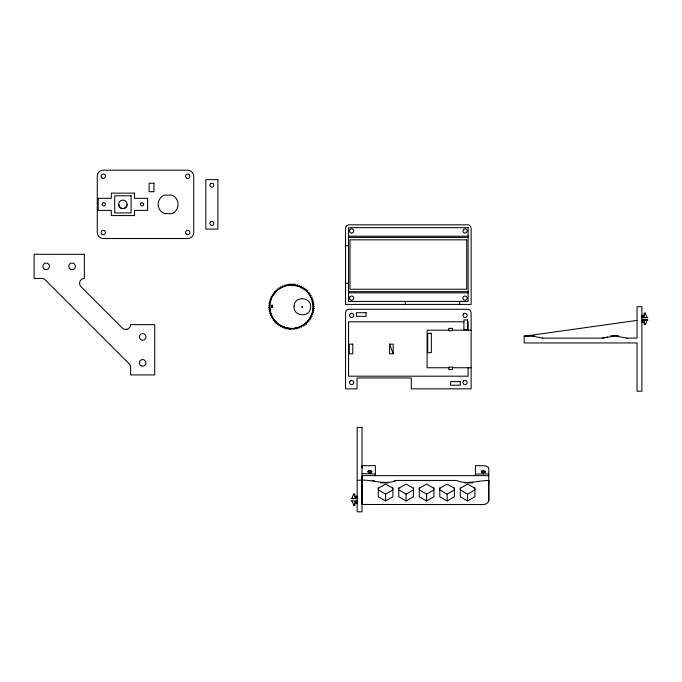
<?xml version="1.0" encoding="UTF-8"?>
<svg xmlns="http://www.w3.org/2000/svg" width="682" height="682" viewBox="0 0 682 682"><rect width="100%" height="100%" fill="white"/><g stroke="black" fill="none" stroke-linecap="round" stroke-linejoin="round"><path stroke-width="1.02" d="M357.172 480.469C370.471 478.406 383.719 485.797 396.788 480.46L456.454 480.46C467.093 484.928 478.022 480.452 488.781 480.46L488.781 501.074L487.621 502.822L485.661 504.126L483.35 504.586L361.997 504.467L361.997 475.635L488.781 475.635M269.757 306.678L268.682 305.775L269.799 305.272L269.867 304.504L268.853 303.822L269.97 303.686M362.006 467.886L362.023 465.687L375.347 465.627L375.347 475.635M488.755 483.291L488.781 480.46M301.435 326.039L301.418 327.266L300.447 326.516M294.53 328.247C303.874 327.437 313.925 317.258 313.174 306.525M280.677 325.595L280.634 326.814L281.632 326.115M282.331 287.054L282.399 285.835L283.337 286.619M302.135 306.994L302.032 306.857M313.132 308.076L314.172 308.716L313.038 309.168L313.089 308.707L313.029 309.227M271.624 297.932L270.004 303.464L269.876 309.074M284.062 286.346L284.232 285.136L285.102 285.997M297.983 327.462L297.753 328.664L296.593 327.846M312.765 310.932L313.925 310.66L312.936 309.935M277.608 323.464L277.361 324.666L278.461 324.146L279.108 324.606L278.947 325.808L280.004 325.195M285.843 285.784L286.116 284.59L287.207 285.46L281.819 287.301M270.302 301.913L269.194 301.887L270.14 302.655M312.347 312.688L312.561 311.887M306.022 290.651L306.32 289.466L305.195 289.935L298.963 286.38L291.086 285.05M127.15 204.353A4.254 4.254 0 0 1 120.765 208.036A4.254 4.254 0 0 1 120.765 200.67A4.254 4.254 0 0 1 127.15 204.353L126.579 206.484L125.019 208.036L122.896 208.607L120.765 208.036L119.214 206.484L118.642 204.353M296.176 327.948L295.852 329.125L295.101 328.153M312.33 312.757L312.467 312.254M276.219 322.211L275.869 323.387L277.02 322.961L278.614 324.257M351.938 498.559L357.172 498.559L351.145 498.559L351.938 498.559L353.557 493.794M647.073 320.046L641.873 320.02L647.9 320.02L647.073 320.046L645.487 324.785M287.668 285.374L288.043 284.215L288.75 285.212M351.972 498.533L352.108 498.099M307.36 291.964L307.752 290.805L306.593 291.18L305.195 289.935M311.785 314.402L311.938 313.976L311.759 314.47M271.274 298.759L270.353 298.145L271.572 298.051M290.609 285.059L289.995 284.002L289.518 285.127L288.094 285.306M289.995 284.002L289.509 285.127L291.316 285.042L291.956 283.959L292.288 285.059M311.299 315.578L312.185 316.269L310.958 316.303M313.174 306.755L311.785 299.108L308.554 293.371L309.065 292.271L307.642 292.28M302.254 306.457L302.211 307.036M311.077 316.056L311.265 315.647L311.043 316.124M293.251 328.392L293.908 329.423L294.334 328.272L292.51 328.443L291.956 329.542L291.385 328.468L284.812 327.42L278.921 324.479M272.007 297.113L277.037 290.523L275.869 290.123L276.005 291.512M310.242 317.65L310.463 317.258L310.199 317.718M289.995 329.5L289.518 328.374L289.995 329.5L290.933 328.46M272.774 317.812L272.144 318.852L273.363 318.733M309.892 318.23L311.29 318.008L310.608 316.994M293.251 285.119L293.908 284.087L294.334 285.229L293.908 284.087M273.525 294.522L272.144 294.658L272.774 295.698M310.608 296.517L311.29 295.494L310.063 295.562M309.27 319.176L309.526 318.801L309.227 319.236M288.75 328.298L288.043 329.295L287.727 328.144M308.878 319.722L310.242 319.67L309.654 318.605M271.896 316.158L271.172 317.147L272.399 317.139M295.101 285.349L295.852 284.385L295.86 285.494M308.69 319.96L308.324 320.429M311.418 298.196L312.185 297.241L311.111 297.514M308.128 320.668L308.554 320.139L309.065 321.239L307.872 320.966M368.357 470.972L367.717 471.739L369.891 472.822L372.065 471.739L369.891 470.648L368.357 470.972L368.357 472.797M481.765 470.972L481.125 471.739L483.299 472.822L485.473 471.739L483.299 470.648L481.765 470.972L481.765 472.797M286.909 327.982L286.116 328.912L285.843 327.727M302.015 306.772L302.382 307.045M271.163 314.445L270.353 315.365L271.445 315.169M296.926 285.741L297.753 284.846L297.608 285.937M312.075 299.944L312.919 299.057L311.81 299.176M306.278 322.629L306.32 324.044L305.195 323.566L305.545 323.277L305.144 323.618M298.716 286.295L299.62 285.468L299.739 286.679M269.85 308.852L270.14 310.856L269.194 311.623L270.379 311.921M278.256 289.526L277.361 288.844L277.327 290.276L282.024 287.199M312.936 303.575L313.925 302.851L312.748 302.501M303.754 324.649L304.786 325.254L304.59 324.044M269.867 309.006L268.853 309.688L270.012 310.088L270.404 312.032M302.109 287.838L303.14 287.173L303.32 288.571M302.62 325.382L302.169 325.646L302.936 325.178M313.132 305.434L314.172 304.794L313.038 304.343M378.271 488.303L385.586 484.084L392.892 488.303M392.892 487.809L392.892 496.743L385.586 500.963L385.586 494.143L392.892 489.923M398.774 488.303L406.088 484.084L413.403 488.303M398.774 487.809L398.774 496.743L406.088 500.963L406.088 494.143L413.403 489.923M419.285 488.303L426.591 484.084L433.905 488.303M406.088 500.963L413.403 496.743L413.403 487.809M433.905 487.809L433.905 496.743L426.591 500.963L426.591 494.143L433.905 489.923M439.788 488.303L447.102 484.084L454.417 488.303M454.417 487.809L454.417 496.743L447.102 500.963L447.102 494.143L454.417 489.923M460.29 488.303L467.605 484.084L474.919 488.303M474.919 487.809L474.919 496.743L467.605 500.963L467.605 494.143L474.919 489.923M268.682 307.735L269.799 308.23L268.682 307.735L269.757 307.139M303.703 288.818L304.786 288.256L304.786 289.611M313.166 307.301L314.257 306.755L313.166 306.209M300.634 326.439L301.035 326.243L300.566 326.465M298.963 327.13L299.739 326.823L299.62 328.042L298.716 327.215M313.038 309.151L314.172 308.716M298.895 327.155L299.389 326.968M297.684 327.556L297.182 327.701L298.043 327.445M602.257 338.119L615.002 336.013L627.014 338.119M603.306 337.922L604.977 337.547M312.305 312.825L313.507 312.578L312.586 311.768M394.077 480.878L396.123 480.46M295.494 328.085L295.937 327.999L295.425 328.102M606.639 337.164L607.457 337.01M274.454 320.25L273.252 320.472L273.797 319.372L274.096 319.781L271.717 315.783L270.217 311.231M287.795 285.357L288.315 285.272M270.899 299.79L269.688 299.986L270.575 300.839M524.194 336.576L524.654 336.175M126.042 329.491L126.843 329.38M524.432 336.209L637.048 320.378M309.031 294.002L310.242 293.831L309.483 294.65M527.919 335.715L530.221 335.391M311.708 314.598L312.919 314.445L312.075 313.567M291.385 328.468L292.51 328.443M647.099 317.607L641.873 317.607L647.9 317.607M351.145 500.963L357.172 500.963M348.57 236.211L468.116 236.211M348.57 237.421L468.116 237.421M345.552 245.75L348.57 245.75M345.552 283.32L348.57 283.32M348.57 291.649L468.116 291.649M348.57 292.859L468.116 292.859M644.277 313.754L645.487 313.754L647.073 317.59M641.873 315.314L644.277 315.314M641.873 316.644L644.277 316.644L644.277 312.842M641.873 320.992L644.277 320.992L644.277 324.785M463.896 321.759L348.57 321.759L348.57 376.183L468.116 376.183L468.116 367.76M467.52 321.759L468.116 321.759L468.116 330.182M641.873 322.313L644.277 322.313M644.277 323.882L645.487 323.882M448.816 330.182L427.111 330.182L427.111 367.76L448.816 367.76M452.439 330.182L471.134 330.182M526.282 335.706L534.177 335.706M610.714 335.706L618.608 335.706M542.42 338.119L602.479 338.119M626.86 338.119L637.048 338.119L637.048 306.755L641.873 306.755L641.873 391.187L637.048 391.187L637.048 342.944L524.194 342.944L524.194 336.175L531.986 336.081L542.582 338.119M389.584 344.146L393.199 344.146L393.199 353.796L389.584 353.796L389.584 344.146L393.199 353.796M452.439 367.76L471.134 367.76M375.347 473.981L362.006 473.615M475.431 473.981L488.755 473.981M380.428 482.873L388.322 482.873M464.868 482.873L472.762 482.873M353.557 494.689L354.759 494.689M354.759 496.257L357.172 496.257M357.172 497.587L354.759 497.587L354.759 493.794M357.172 501.935L354.759 501.935L354.759 505.729M354.759 503.256L357.172 503.256M351.972 500.989L353.557 504.825L354.759 504.825M272.399 296.372L271.172 296.363L271.896 297.343M372.525 480.46L374.35 480.793M274.454 293.26L273.252 293.038L273.797 294.13M312.305 300.685L313.507 300.933L312.663 302.058M285.963 327.761L286.764 327.948M285.894 327.735L286.397 327.872M274.496 291.521L274.948 292.663L274.496 291.521L275.681 291.845M284.735 327.394L284.232 328.374L284.062 327.164M306.593 322.322L307.752 322.697L307.36 321.546M282.57 326.559L283.328 326.883L282.399 327.675L282.331 326.448M305.204 323.566L306.32 324.044M282.501 326.525L282.979 326.738M300.702 287.105L301.418 286.244L301.768 287.651M280.958 325.757L281.351 325.97L280.89 325.715M460.29 489.923L467.605 494.143M467.605 500.963L460.29 496.743L460.29 487.809M439.788 489.923L447.102 494.143M447.102 500.963L439.788 496.743L439.788 487.809M419.285 489.923L426.591 494.143M426.591 500.963L419.285 496.743L419.285 487.809M398.774 489.923L406.088 494.143M378.271 489.923L385.586 494.143M385.586 500.963L378.271 496.743L378.271 487.809M280.004 288.307L278.947 287.693L279.091 288.912M302.109 325.672L303.14 326.328L303.055 325.109M281.632 287.395L280.634 286.696L280.677 287.915M278.435 324.12L277.958 323.754L278.316 324.035M277.497 323.379L273.823 319.415M306.55 291.137L308.554 293.371M275.903 321.895L274.496 321.981L274.701 320.549M271.248 314.683L271.419 315.101L271.223 314.607M270.822 313.481L269.688 313.515L270.481 312.322M270.66 312.978L270.797 313.405L270.643 312.902M270.2 311.154L270.311 311.665M269.919 309.449L269.978 309.901L269.91 309.381M645.487 312.842L645.487 313.754M488.781 501.074L488.755 467.622L485.661 465.883L475.431 465.627L475.431 475.635M484.834 470.972L484.834 472.797M483.299 470.648L483.299 473.393M459.677 301.401L459.677 304.411M405.398 301.401L405.398 304.411M371.426 470.972L371.426 472.797M369.891 470.648L369.891 473.393M353.557 504.825L353.557 505.729M84.346 254.301L84.346 278.427A4.825 4.825 0 0 0 80.936 286.662L122.359 328.085A4.825 4.825 0 0 0 130.594 324.675L154.72 324.675L154.72 374.921L130.594 374.921L130.594 367.266A4.825 4.825 0 0 0 129.188 363.856L45.165 279.833A4.825 4.825 0 0 0 41.755 278.427L34.1 278.427L34.1 254.301L84.346 254.301M271.879 306.346L271.888 307.429L271.93 305.263L271.879 306.346M272.169 306.15L272.169 307.352L272.246 304.956L272.169 306.15M294.053 306.167C292.791 316.789 310.327 318.042 310.583 307.343C311.845 296.721 294.317 295.468 294.053 306.167M97.722 173.901L97.262 176.212L97.262 232.502C97.33 235.742 100.058 238.461 103.297 238.53L187.729 238.53C190.969 238.461 193.697 235.742 193.756 232.502L193.756 176.212C193.697 172.972 190.969 170.244 187.729 170.176L103.297 170.176L100.987 170.636L99.026 171.941L97.722 173.901M346.243 226.151L345.552 228.274L345.552 304.411L471.134 304.411L471.134 228.274L470.444 226.151L468.636 224.838L348.059 224.838L346.243 226.151M346.243 310.583L345.552 312.714L345.552 388.851L357.018 388.851L357.018 377.99L411.297 377.99L411.297 388.851L471.134 388.851L471.134 312.714L470.444 310.583L468.636 309.27L348.059 309.27L346.243 310.583M102.581 203.159L102.087 204.353L102.581 205.546L103.775 206.041L104.968 205.546L105.463 204.353L104.968 203.159L103.775 202.665L102.581 203.159M140.816 203.159L140.322 204.353L140.816 205.546L142.009 206.041L143.211 205.546L143.706 204.353L143.211 203.159L142.009 202.665L140.816 203.159M210.406 183.782L209.8 185.24L210.406 186.689L211.855 187.286L213.304 186.689L213.901 185.24L213.304 183.782L211.855 183.185L210.406 183.782M210.406 222.025L209.8 223.474L210.406 224.924L211.855 225.52L213.304 224.924L213.901 223.474L213.304 222.025L211.855 221.42L210.406 222.025M350.105 229.425L349.465 230.959L350.105 232.494L351.639 233.133L353.174 232.494L353.813 230.959L353.174 229.425L351.639 228.794L350.105 229.425M350.105 296.576L349.465 298.111L350.105 299.645L351.639 300.285L353.174 299.645L353.813 298.111L353.174 296.576L351.639 295.937L350.105 296.576M350.105 313.865L349.465 315.399L350.105 316.934L351.639 317.565L353.174 316.934L353.813 315.399L353.174 313.865L351.639 313.226L350.105 313.865M350.105 381.008L349.465 382.542L350.105 384.085L351.639 384.716L353.174 384.085L353.813 382.542L353.174 381.008L351.639 380.377L350.105 381.008M463.513 229.425L462.882 230.959L463.513 232.494L465.047 233.133L466.582 232.494L467.221 230.959L466.582 229.425L465.047 228.794L463.513 229.425M463.513 296.576L462.882 298.111L463.513 299.645L465.047 300.285L466.582 299.645L467.221 298.111L466.582 296.576L465.047 295.937L463.513 296.576M463.513 313.865L462.882 315.399L463.513 316.934L465.047 317.565L466.582 316.934L467.221 315.399L466.582 313.865L465.047 313.226L463.513 313.865M463.513 381.008L462.882 382.542L463.513 384.085L465.047 384.716L466.582 384.085L467.221 382.542L466.582 381.008L465.047 380.377L463.513 381.008M173.126 213.006L171.625 213.645L164.174 213.526A9.991 9.991 0 0 1 164.174 195.18L171.625 195.061L173.126 195.708A9.991 9.991 0 0 1 173.126 213.006M217.882 179.63L205.819 179.63L205.819 229.084L217.882 229.084L217.882 179.63M153.953 183.245L149.128 183.245L149.128 191.693L153.953 191.693L153.953 183.245M134.473 193.134L111.311 193.134L111.311 198.326L98.165 198.326L98.165 210.388L111.311 210.388L111.311 215.572L134.473 215.572L134.473 210.388L147.619 210.388L147.619 198.326L134.473 198.326L134.473 193.134M131.097 195.794L114.695 195.794L114.695 212.92L131.097 212.92L131.097 195.794M468.116 227.677L348.57 227.677L348.57 301.401L468.116 301.401L468.116 227.677M466.71 239.834L349.985 239.834L349.985 289.236L466.71 289.236L466.71 239.834M366.063 312.714L356.413 312.714L356.413 316.329L366.063 316.329L366.063 312.714M467.52 319.952L463.896 319.952L463.896 329.602L467.52 329.602L467.52 319.952M452.439 328.374L448.816 328.374L448.816 330.787L452.439 330.787L452.439 328.374M431.331 333.319L427.708 333.319L427.708 352.62L431.331 352.62L431.331 333.319M352.79 344.146L349.175 344.146L349.175 353.796L352.79 353.796L352.79 344.146M452.439 367.155L448.816 367.155L448.816 369.567L452.439 369.567L452.439 367.155M460.282 381.613L450.632 381.613L450.632 385.228L460.282 385.228L460.282 381.613M361.997 427.384L357.172 427.384L357.172 511.824L361.997 511.824L361.997 427.384M284.667 327.377L284.241 327.232L284.667 327.377M44.501 269.237A3.316 3.316 0 0 0 49.479 266.364A3.316 3.316 0 0 0 44.501 263.491A3.316 3.316 0 0 0 44.501 269.237M140.526 339.466A3.316 3.316 0 0 0 145.922 337.505A3.316 3.316 0 0 0 141.524 333.805A3.316 3.316 0 0 0 140.526 339.466M141.004 365.731A3.316 3.316 0 0 0 145.974 362.858A3.316 3.316 0 0 0 141.004 359.985A3.316 3.316 0 0 0 141.004 365.731M70.434 269.237A3.316 3.316 0 0 0 75.412 266.364A3.316 3.316 0 0 0 70.434 263.491A3.316 3.316 0 0 0 70.434 269.237M101.985 234.233A2.174 2.174 0 0 0 105.446 232.775A2.174 2.174 0 0 0 102.453 230.499A2.174 2.174 0 0 0 101.985 234.233M101.985 177.942A2.174 2.174 0 0 0 105.446 176.485A2.174 2.174 0 0 0 102.453 174.208A2.174 2.174 0 0 0 101.985 177.942M186.416 177.942A2.174 2.174 0 0 0 189.886 176.485A2.174 2.174 0 0 0 186.885 174.208A2.174 2.174 0 0 0 186.416 177.942M186.416 234.233A2.174 2.174 0 0 0 189.886 232.775A2.174 2.174 0 0 0 186.885 230.499A2.174 2.174 0 0 0 186.416 234.233"/></g></svg>
